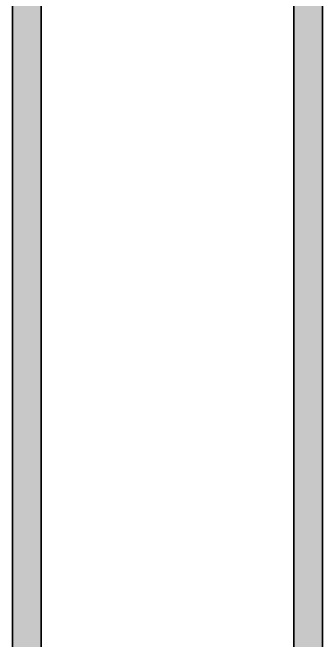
# Model space of a CAD drawing. Header units: inches. Extents: x -501855 to 57169, y -29325 to 19878.
# Drawn here: x 29677 to 31300, y -10267 to -6982 of the extents above; entities that cross this region are included whole.
import ezdxf

# ---------------------------------------------------------------- set-up
doc = ezdxf.new("R2010")
doc.units = ezdxf.units.IN
doc.header["$LTSCALE"] = 25
doc.header["$MEASUREMENT"] = 0
doc.layers.get('0').update_dxf_attribs({"color": 8})
doc.layers.add('E-CABL-TRAY', color=10, linetype='Continuous', lineweight=35)
doc.layers.add('T-CABL-TRAY', color=60, linetype='Continuous', lineweight=35)

# ---------------------------------------------------------------- blocks, each defined once
blk = doc.blocks.new('*U86')
at = {"lineweight": 0}
h = blk.add_hatch(dxfattribs=at)
h.set_pattern_fill('HEX', color=253, scale=8, angle=180, style=0)
h.set_pattern_definition([(180, (-24050.41, -3e-10), (6e-13, -43.99409), [25.4, -50.8]), (300, (-24050.41, -3e-10), (38.1, 21.997045), [25.4, -50.8]), (240, (-24075.81, -3e-10), (38.1, -21.997045), [25.4, -50.8])])
h.paths.add_polyline_path([(-10603.6, 150), (-10603.6, 0), (0, 0), (0, 150)])
at = {"color": 0}
for p, q in [((0, 150), (-10603.6, 150)), ((0, 0), (-10603.6, 0))]:
    blk.add_line(p, q, dxfattribs=at)

msp = doc.modelspace()

# ---------------------------------------------------------------- block references
at = {"layer": 'E-CABL-TRAY', "rotation": 270}
msp.add_blockref('*U86', (31149.5, -11851, 0), dxfattribs=at)
at = {"layer": 'T-CABL-TRAY', "linetype": 'Continuous', "rotation": 270}
msp.add_blockref('*U86', (29676.9, -13351), dxfattribs=at)

doc.saveas('drawing.dxf')
